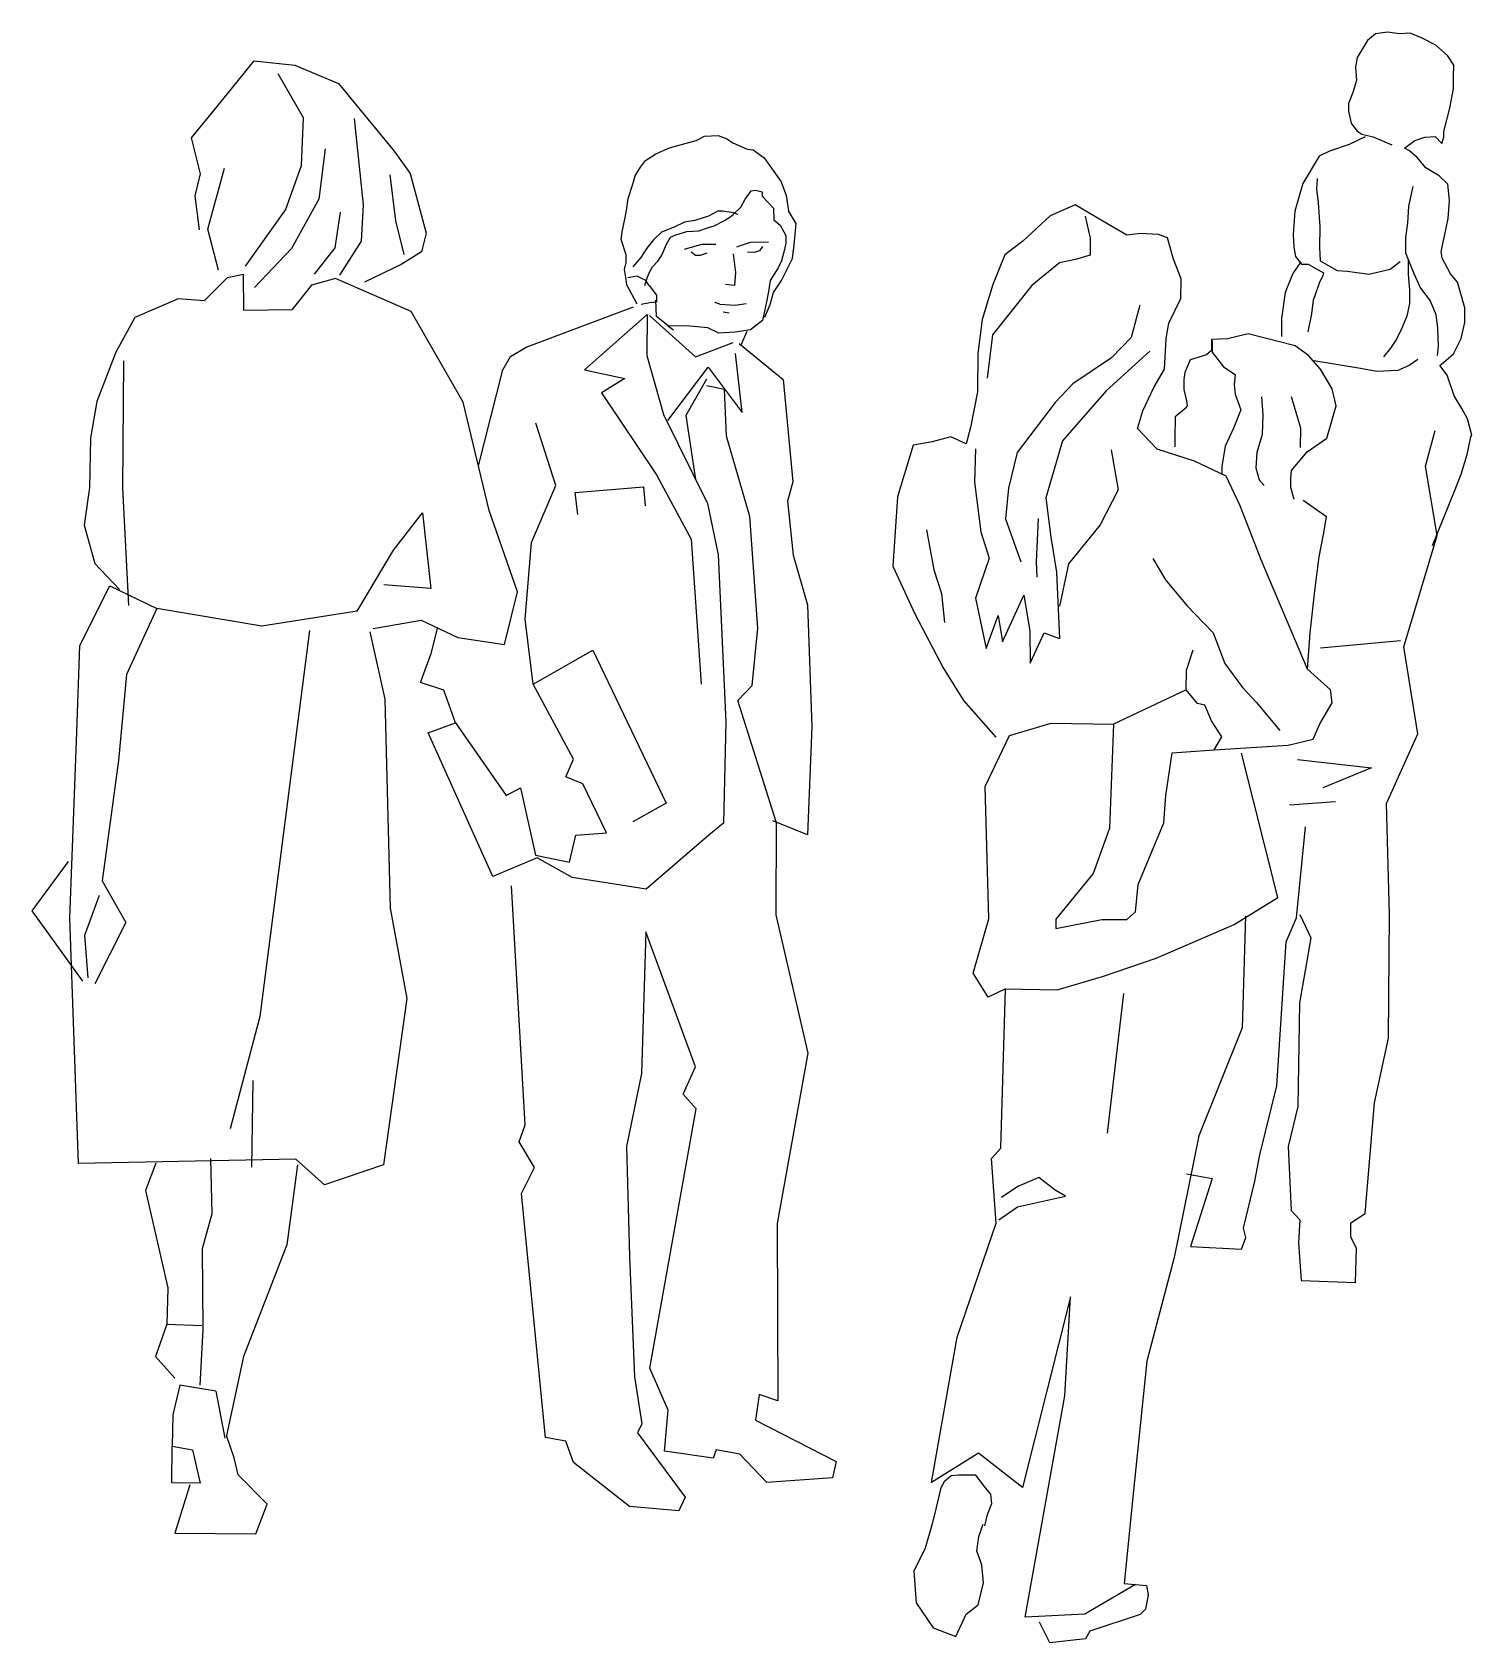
# Model space of a CAD drawing. Extents: x 897 to 1079, y 1284 to 1382.
# Drawn here: x 897.5 to 962.6, y 1309.6 to 1382.5 of the extents above; entities that cross this region are included whole.
import ezdxf

# ---------------------------------------------------------------- set-up
doc = ezdxf.new("R2010")
doc.units = 0
doc.header["$LTSCALE"] = 48
doc.header["$MEASUREMENT"] = 0
doc.layers.get('0').update_dxf_attribs({"linetype": 'CONTINUOUS'})

msp = doc.modelspace()

# ---------------------------------------------------------------- linework, layer by layer
for p, q in [((957.88, 1382.102), (957.412, 1381.334)), ((958.234, 1382.409), (957.88, 1382.102)), ((958.774, 1382.482), (958.234, 1382.409)), ((959.313, 1382.402), (958.774, 1382.482)), ((959.809, 1382.443), (959.313, 1382.402)), ((960.348, 1382.208), (959.809, 1382.443)), ((960.962, 1381.896), (960.348, 1382.208)), ((957.412, 1381.334), (957.332, 1380.916)), ((961.499, 1381.43), (960.962, 1381.896)), ((961.772, 1380.998), (961.499, 1381.43)), ((905.849, 1379.116), (907.514, 1381.187)), ((907.514, 1381.187), (909.363, 1380.988)), ((908.59, 1380.608), (909.734, 1378.629)), ((909.363, 1380.988), (911.33, 1380.161)), ((957.332, 1380.916), (957.373, 1380.299)), ((961.768, 1380.459), (961.772, 1380.998)), ((911.33, 1380.161), (913.855, 1377.105)), ((957.373, 1380.299), (957.215, 1379.761)), ((961.605, 1379.039), (961.765, 1379.919)), ((961.765, 1379.919), (961.768, 1380.459)), ((957.013, 1379.255), (957.011, 1378.914)), ((957.215, 1379.761), (957.013, 1379.255)), ((904.683, 1377.703), (905.849, 1379.116)), ((909.734, 1378.629), (909.643, 1376.438)), ((912.047, 1378.581), (912.452, 1374.679)), ((957.011, 1378.914), (957.129, 1378.373)), ((961.323, 1377.994), (961.605, 1379.039)), ((905.092, 1376.081), (904.683, 1377.703)), ((927.505, 1377.591), (927.892, 1377.787)), ((927.892, 1377.787), (928.509, 1377.816)), ((928.509, 1377.816), (928.894, 1377.66)), ((957.775, 1377.752), (957.046, 1377.404)), ((957.129, 1378.373), (957.391, 1378.019)), ((957.391, 1378.019), (957.621, 1377.863)), ((957.621, 1377.863), (958.127, 1377.75)), ((958.127, 1377.75), (958.973, 1377.392)), ((960.01, 1377.584), (960.474, 1377.735)), ((960.474, 1377.735), (960.936, 1377.765)), ((960.936, 1377.765), (961.243, 1377.455)), ((961.243, 1377.455), (961.322, 1377.73)), ((961.322, 1377.73), (961.323, 1377.994)), ((910.727, 1377.202), (910.449, 1374.923)), ((913.855, 1377.105), (914.576, 1376.098)), ((925.219, 1376.681), (925.684, 1376.986)), ((925.684, 1376.986), (926.303, 1377.257)), ((926.303, 1377.257), (926.843, 1377.408)), ((926.843, 1377.408), (927.505, 1377.591)), ((928.894, 1377.66), (929.168, 1377.471)), ((929.168, 1377.471), (929.816, 1377.191)), ((929.816, 1377.191), (930.091, 1377.156)), ((930.091, 1377.156), (930.584, 1376.801)), ((956.152, 1377.102), (955.688, 1376.873)), ((957.046, 1377.404), (956.152, 1377.102)), ((959.545, 1377.234), (960.01, 1377.584)), ((959.776, 1377.123), (959.545, 1377.234)), ((960.126, 1376.812), (959.776, 1377.123)), ((905.428, 1373.567), (906.173, 1376.338)), ((909.643, 1376.438), (908.937, 1374.47)), ((924.753, 1375.99), (924.986, 1376.374)), ((924.986, 1376.374), (925.219, 1376.681)), ((930.584, 1376.801), (931.349, 1375.716)), ((955.688, 1376.873), (954.953, 1375.644)), ((960.509, 1376.347), (960.126, 1376.812)), ((961.123, 1375.991), (960.509, 1376.347)), ((904.854, 1375.08), (905.092, 1376.081)), ((913.65, 1376.027), (913.912, 1373.943)), ((914.576, 1376.098), (915.296, 1373.395)), ((924.438, 1374.956), (924.64, 1375.605)), ((924.64, 1375.605), (924.753, 1375.99)), ((931.349, 1375.716), (931.576, 1375.098)), ((954.953, 1375.644), (954.592, 1374.38)), ((955.604, 1375.871), (955.568, 1375.376)), ((959.92, 1375.503), (959.727, 1374.612)), ((961.506, 1375.603), (961.123, 1375.991)), ((961.579, 1374.875), (961.506, 1375.603)), ((905.043, 1373.537), (904.854, 1375.08)), ((910.449, 1374.923), (909.201, 1372.695)), ((924.357, 1374.417), (924.438, 1374.956)), ((929.535, 1374.571), (929.724, 1374.923)), ((929.724, 1374.923), (930.002, 1375.306)), ((930.002, 1375.306), (930.19, 1375.338)), ((930.19, 1375.338), (930.498, 1375.259)), ((930.498, 1375.259), (930.496, 1375.072)), ((930.496, 1375.072), (931, 1374.529)), ((931.576, 1375.098), (931.693, 1374.404)), ((955.568, 1375.376), (955.641, 1374.759)), ((961.53, 1374.061), (961.579, 1374.875)), ((908.937, 1374.47), (907.114, 1371.904)), ((911.403, 1374.345), (911.162, 1372.727)), ((912.452, 1374.679), (912.364, 1373.028)), ((924.278, 1374.032), (924.357, 1374.417)), ((928.067, 1374.162), (927.449, 1373.968)), ((928.487, 1374.391), (928.067, 1374.162)), ((928.719, 1374.389), (928.487, 1374.391)), ((929.181, 1374.309), (928.719, 1374.389)), ((928.793, 1373.959), (929.025, 1374.112)), ((929.025, 1374.112), (929.18, 1374.232)), ((929.18, 1374.232), (929.535, 1374.571)), ((929.412, 1374.231), (929.181, 1374.309)), ((931, 1374.529), (931.029, 1373.989)), ((932.031, 1373.829), (931.693, 1374.404)), ((943.521, 1374.175), (942.28, 1373.026)), ((944.648, 1374.674), (943.521, 1374.175)), ((945.91, 1373.928), (944.648, 1374.674)), ((945.107, 1374.165), (945.332, 1373.161)), ((954.592, 1374.38), (954.509, 1373.334)), ((955.641, 1374.759), (955.711, 1373.679)), ((959.727, 1374.612), (959.678, 1373.841)), ((961.371, 1373.335), (961.53, 1374.061)), ((905.912, 1371.714), (905.428, 1373.567)), ((913.912, 1373.943), (914.288, 1372.432)), ((915.296, 1373.395), (915.093, 1372.548)), ((924.117, 1373.108), (924.164, 1373.449)), ((924.164, 1373.449), (924.278, 1374.032)), ((925.937, 1373.438), (925.582, 1373.098)), ((926.511, 1373.665), (925.937, 1373.438)), ((926.354, 1373.204), (926.586, 1373.323)), ((926.975, 1373.894), (926.511, 1373.665)), ((926.586, 1373.323), (927.094, 1373.474)), ((927.449, 1373.968), (926.975, 1373.894)), ((927.094, 1373.474), (927.634, 1373.504)), ((927.634, 1373.504), (928.064, 1373.655)), ((928.064, 1373.655), (928.329, 1373.731)), ((928.329, 1373.731), (928.793, 1373.959)), ((931.029, 1373.989), (931.303, 1373.756)), ((931.303, 1373.756), (931.565, 1373.292)), ((931.947, 1372.86), (932.031, 1373.829)), ((946.985, 1373.304), (945.91, 1373.928)), ((947.603, 1373.378), (946.985, 1373.304)), ((948.418, 1373.339), (947.603, 1373.378)), ((948.835, 1373.183), (948.418, 1373.339)), ((954.509, 1373.334), (954.549, 1372.761)), ((955.711, 1373.679), (955.706, 1372.754)), ((959.678, 1373.841), (959.597, 1373.192)), ((961.212, 1372.565), (961.371, 1373.335)), ((909.201, 1372.695), (907.526, 1370.933)), ((911.162, 1372.727), (910.229, 1371.532)), ((912.364, 1373.028), (911.385, 1371.492)), ((924.344, 1372.412), (924.117, 1373.108)), ((925.272, 1372.715), (925.004, 1372.287)), ((925.582, 1373.098), (925.272, 1372.715)), ((925.963, 1372.402), (926.165, 1372.896)), ((926.165, 1372.896), (926.354, 1373.204)), ((927.751, 1372.886), (926.967, 1372.66)), ((928.214, 1372.883), (927.751, 1372.886)), ((928.401, 1372.882), (928.214, 1372.883)), ((929.343, 1372.781), (929.521, 1372.838)), ((929.521, 1372.838), (929.962, 1372.978)), ((929.962, 1372.978), (930.777, 1372.995)), ((930.375, 1372.589), (930.154, 1372.519)), ((930.507, 1372.793), (930.375, 1372.589)), ((931.483, 1372.598), (931.37, 1372.137)), ((931.562, 1372.939), (931.483, 1372.598)), ((931.565, 1373.292), (931.562, 1372.939)), ((931.866, 1372.244), (931.947, 1372.86)), ((942.28, 1373.026), (941.472, 1372.414)), ((945.332, 1373.161), (945.327, 1372.39)), ((949.104, 1372.212), (948.835, 1373.183)), ((954.549, 1372.761), (954.624, 1372.331)), ((955.706, 1372.754), (955.735, 1372.137)), ((959.597, 1373.192), (959.592, 1372.498)), ((914.164, 1371.97), (912.507, 1371.176)), ((915.093, 1372.548), (914.164, 1371.97)), ((924.263, 1371.752), (924.342, 1372.06)), ((924.342, 1372.06), (924.344, 1372.412)), ((925.004, 1372.287), (924.649, 1371.871)), ((925.386, 1371.591), (925.542, 1371.865)), ((925.542, 1371.865), (925.774, 1372.128)), ((925.774, 1372.128), (925.963, 1372.402)), ((927.286, 1372.548), (927.472, 1372.393)), ((927.472, 1372.393), (927.704, 1372.391)), ((927.704, 1372.391), (928.013, 1372.499)), ((929.18, 1372.459), (929.296, 1371.61)), ((930.154, 1372.519), (929.827, 1372.531)), ((931.37, 1372.137), (931.214, 1371.829)), ((931.364, 1371.244), (931.677, 1371.859)), ((931.677, 1371.859), (931.866, 1372.244)), ((941.472, 1372.414), (940.924, 1371.074)), ((943.937, 1372.057), (942.697, 1371.019)), ((944.665, 1372.207), (943.937, 1372.057)), ((945.327, 1372.39), (944.665, 1372.207)), ((949.44, 1371.328), (949.104, 1372.212)), ((954.853, 1372.098), (954.497, 1371.561)), ((954.624, 1372.331), (954.886, 1371.988)), ((954.886, 1371.988), (955.194, 1371.986)), ((955.194, 1371.986), (955.886, 1371.596)), ((955.735, 1372.137), (956.503, 1371.702)), ((958.894, 1371.764), (959.358, 1372.114)), ((959.592, 1372.498), (959.972, 1371.57)), ((959.711, 1372.189), (959.707, 1371.528)), ((961.254, 1372.256), (961.212, 1372.565)), ((961.635, 1371.56), (961.254, 1372.256)), ((906.296, 1371.37), (905.254, 1370.33)), ((907.034, 1371.519), (906.296, 1371.37)), ((907.057, 1369.9), (907.034, 1371.519)), ((911.197, 1371.339), (910.116, 1371.037)), ((914.613, 1369.852), (911.197, 1371.339)), ((924.337, 1371.289), (924.263, 1371.752)), ((924.38, 1371.057), (924.337, 1371.289)), ((924.845, 1371.44), (924.415, 1371.365)), ((925.229, 1371.25), (924.845, 1371.44)), ((925.184, 1371.019), (925.262, 1371.283)), ((925.382, 1371.018), (925.229, 1371.25)), ((925.262, 1371.283), (925.386, 1371.591)), ((929.296, 1371.61), (929.248, 1371.026)), ((930.858, 1371.248), (930.778, 1370.752)), ((931.214, 1371.829), (930.858, 1371.248)), ((931.009, 1370.707), (931.364, 1371.244)), ((949.435, 1370.436), (949.44, 1371.328)), ((954.497, 1371.561), (954.151, 1370.715)), ((955.695, 1371.135), (955.493, 1370.552)), ((955.852, 1371.475), (955.695, 1371.135)), ((955.886, 1371.596), (955.852, 1371.475)), ((956.503, 1371.702), (956.965, 1371.666)), ((956.965, 1371.666), (957.934, 1371.539)), ((957.934, 1371.539), (958.894, 1371.764)), ((959.707, 1371.528), (959.78, 1370.833)), ((959.972, 1371.57), (960.276, 1370.907)), ((961.941, 1371.172), (961.635, 1371.56)), ((962.275, 1370.013), (961.941, 1371.172)), ((904.087, 1370.415), (902.121, 1369.579)), ((905.254, 1370.33), (904.087, 1370.415)), ((910.116, 1371.037), (909.216, 1369.92)), ((924.837, 1370.173), (924.38, 1371.057)), ((925.382, 1371.018), (925.721, 1370.586)), ((925.721, 1370.586), (925.719, 1370.278)), ((929.248, 1371.026), (928.83, 1371.073)), ((930.778, 1370.752), (930.697, 1370.29)), ((930.851, 1370.168), (931.009, 1370.707)), ((940.924, 1371.074), (940.452, 1369.491)), ((942.697, 1371.019), (940.91, 1368.794)), ((948.888, 1369.327), (949.435, 1370.436)), ((954.151, 1370.715), (953.989, 1369.526)), ((955.493, 1370.552), (955.415, 1370.365)), ((959.78, 1370.833), (959.776, 1370.217)), ((960.276, 1370.907), (960.702, 1370.332)), ((909.216, 1369.92), (907.057, 1369.9)), ((916.977, 1365.751), (914.613, 1369.852)), ((919.813, 1368.233), (924.682, 1370.053)), ((925.297, 1369.708), (922.461, 1367.214)), ((925.41, 1370.247), (925.024, 1370.172)), ((925.297, 1369.708), (925.285, 1367.857)), ((925.406, 1369.663), (927.487, 1367.799)), ((925.719, 1370.278), (925.41, 1370.247)), ((925.715, 1369.628), (925.686, 1370.355)), ((928.582, 1370.183), (928.351, 1370.261)), ((928.582, 1370.183), (929.276, 1370.134)), ((928.734, 1369.829), (928.998, 1369.794)), ((929.276, 1370.134), (929.772, 1370.208)), ((930.697, 1370.29), (930.505, 1369.443)), ((930.616, 1369.597), (930.851, 1370.168)), ((947.582, 1370.139), (947.187, 1368.677)), ((955.334, 1369.749), (955.175, 1368.935)), ((955.415, 1370.365), (955.334, 1369.749)), ((959.776, 1370.217), (959.651, 1369.645)), ((960.702, 1370.332), (960.962, 1369.713)), ((960.962, 1369.713), (961.036, 1369.096)), ((962.271, 1369.353), (962.275, 1370.013)), ((902.121, 1369.579), (901.263, 1368.009)), ((926.238, 1369.195), (925.715, 1369.628)), ((926.482, 1369.006), (926.215, 1369.195)), ((927.221, 1369.189), (926.215, 1369.195)), ((928.035, 1369.107), (927.221, 1369.189)), ((928.53, 1368.872), (928.035, 1369.107)), ((929.962, 1369.017), (929.268, 1368.911)), ((929.808, 1368.941), (929.529, 1368.326)), ((930.505, 1369.443), (929.962, 1369.017)), ((940.452, 1369.491), (940.244, 1367.95)), ((948.773, 1368.634), (948.888, 1369.327)), ((953.989, 1369.526), (953.984, 1368.711)), ((959.416, 1369.062), (959.182, 1368.601)), ((959.651, 1369.645), (959.416, 1369.062)), ((961.036, 1369.096), (961.075, 1368.281)), ((962.112, 1368.627), (962.271, 1369.353)), ((919.116, 1367.819), (919.813, 1368.233)), ((927.487, 1367.799), (929.188, 1368.449)), ((929.268, 1368.911), (928.53, 1368.872)), ((929.452, 1368.404), (931.446, 1366.772)), ((940.91, 1368.794), (940.666, 1366.835)), ((947.187, 1368.677), (946.3, 1367.757)), ((948.687, 1367.247), (948.773, 1368.634)), ((950.822, 1368.577), (950.819, 1368.081)), ((951.549, 1368.616), (950.822, 1368.577)), ((950.855, 1368.544), (950.851, 1368.004)), ((952.476, 1368.842), (951.549, 1368.616)), ((954.598, 1368.289), (952.476, 1368.842)), ((955.212, 1367.855), (954.598, 1368.289)), ((959.182, 1368.601), (958.915, 1368.184)), ((961.075, 1368.281), (961.028, 1367.862)), ((961.766, 1367.935), (962.112, 1368.627)), ((901.263, 1368.009), (900.4, 1365.779)), ((901.602, 1367.622), (901.565, 1361.872)), ((918.76, 1367.205), (919.116, 1367.819)), ((925.285, 1367.857), (926.039, 1365.187)), ((929.586, 1365.286), (929.295, 1367.942)), ((940.244, 1367.95), (940.233, 1366.221)), ((946.3, 1367.757), (944.553, 1366.579)), ((948.032, 1368.055), (946.06, 1366.261)), ((949.847, 1367.658), (949.69, 1367.273)), ((950.586, 1367.884), (949.847, 1367.658)), ((950.819, 1368.081), (950.586, 1367.884)), ((950.851, 1368.004), (951.354, 1367.34)), ((955.748, 1367.235), (955.212, 1367.855)), ((957.554, 1367.268), (955.442, 1367.622)), ((958.915, 1368.184), (958.604, 1367.801)), ((960.145, 1367.67), (959.758, 1367.408)), ((961.146, 1367.399), (961.412, 1367.629)), ((961.412, 1367.629), (961.766, 1367.935)), ((917.664, 1362.87), (918.76, 1367.205)), ((922.461, 1367.214), (924.276, 1366.817)), ((924.276, 1366.817), (923.225, 1366.174)), ((926.225, 1364.921), (928.057, 1367.333)), ((927.977, 1366.794), (927.041, 1365.148)), ((928.057, 1367.333), (929.586, 1365.286)), ((931.446, 1366.772), (931.88, 1362.143)), ((948.22, 1366.434), (948.687, 1367.247)), ((949.566, 1366.778), (949.563, 1366.316)), ((949.612, 1367.087), (949.566, 1366.778)), ((949.69, 1367.273), (949.612, 1367.087)), ((951.354, 1367.34), (951.891, 1366.995)), ((951.891, 1366.995), (951.844, 1366.533)), ((956.282, 1366.35), (955.748, 1367.235)), ((958.292, 1367.142), (957.554, 1367.268)), ((959.25, 1367.18), (958.292, 1367.142)), ((959.758, 1367.408), (959.25, 1367.18)), ((961.485, 1366.967), (961.146, 1367.399)), ((961.146, 1367.399), (961.146, 1367.399)), ((961.787, 1366.04), (961.485, 1366.967)), ((923.225, 1366.174), (925.713, 1362.457)), ((928.789, 1366.326), (927.975, 1366.485)), ((928.886, 1364.211), (928.789, 1366.326)), ((940.233, 1366.221), (939.914, 1364.603)), ((944.553, 1366.579), (943.743, 1365.736)), ((946.06, 1366.261), (944.074, 1363.993)), ((947.706, 1365.358), (948.22, 1366.434)), ((949.563, 1366.316), (949.681, 1365.808)), ((951.844, 1366.533), (951.885, 1366.103)), ((951.885, 1366.103), (952.145, 1365.407)), ((956.464, 1365.578), (956.282, 1366.35)), ((962.136, 1365.465), (961.787, 1366.04)), ((900.4, 1365.779), (900.114, 1364.117)), ((918.147, 1360.842), (916.977, 1365.751)), ((943.743, 1365.736), (942.033, 1363.467)), ((947.47, 1364.556), (947.706, 1365.358)), ((949.634, 1365.467), (949.402, 1365.27)), ((949.723, 1365.577), (949.634, 1365.467)), ((949.681, 1365.808), (949.723, 1365.577)), ((952.145, 1365.407), (951.832, 1364.605)), ((953.074, 1365.985), (953.146, 1365.17)), ((954.429, 1366.01), (954.839, 1364.586)), ((956.037, 1364.116), (956.464, 1365.578)), ((962.398, 1365.001), (962.136, 1365.465)), ((921.161, 1361.979), (920.254, 1364.805)), ((926.039, 1365.187), (928.018, 1361.165)), ((927.041, 1365.148), (927.485, 1362.248)), ((939.914, 1364.603), (939.722, 1363.867)), ((949.168, 1364.93), (949.164, 1364.27)), ((949.169, 1365.085), (949.168, 1364.93)), ((949.402, 1365.27), (949.169, 1365.085)), ((951.832, 1364.605), (951.441, 1363.76)), ((953.146, 1365.17), (953.108, 1364.289)), ((954.839, 1364.586), (954.833, 1363.694)), ((962.591, 1364.262), (962.398, 1365.001)), ((900.114, 1364.117), (900.067, 1361.881)), ((929.942, 1360.569), (928.886, 1364.211)), ((938.181, 1363.954), (937.331, 1363.805)), ((939.03, 1364.179), (938.181, 1363.954)), ((939.722, 1363.867), (939.03, 1364.179)), ((944.074, 1363.993), (943.33, 1361.421)), ((948.356, 1363.625), (947.47, 1364.556)), ((949.164, 1364.27), (949.161, 1363.73)), ((953.108, 1364.289), (952.871, 1363.475)), ((955.14, 1363.505), (956.037, 1364.116)), ((960.501, 1362.854), (960.929, 1364.471)), ((962.387, 1363.382), (962.547, 1364.185)), ((962.547, 1364.185), (962.591, 1364.262)), ((937.331, 1363.805), (936.623, 1361.463)), ((940.139, 1363.633), (940.097, 1362.135)), ((942.033, 1363.467), (941.637, 1361.85)), ((946.274, 1363.594), (946.604, 1361.785)), ((950.049, 1363.074), (948.356, 1363.625)), ((951.441, 1363.76), (951.281, 1362.835)), ((952.871, 1363.475), (952.823, 1362.781)), ((954.441, 1362.661), (955.14, 1363.505)), ((962.117, 1362.491), (962.387, 1363.382)), ((925.713, 1362.457), (927.281, 1359.55)), ((951.477, 1362.404), (950.049, 1363.074)), ((951.281, 1362.835), (951.279, 1362.527)), ((952.118, 1361.057), (951.477, 1362.404)), ((952.823, 1362.781), (952.974, 1362.241)), ((954.406, 1362.309), (954.441, 1362.661)), ((961.02, 1359.723), (960.501, 1362.854)), ((961.804, 1361.722), (962.117, 1362.491)), ((900.067, 1361.881), (899.825, 1360.187)), ((901.565, 1361.872), (901.84, 1356.55)), ((920.065, 1359.398), (921.161, 1361.979)), ((922.04, 1361.665), (925.126, 1361.921)), ((922.155, 1360.662), (922.04, 1361.665)), ((925.126, 1361.921), (925.198, 1361.062)), ((931.88, 1362.143), (931.643, 1361.263)), ((940.097, 1362.135), (940.391, 1359.886)), ((941.637, 1361.85), (941.507, 1360.463)), ((946.604, 1361.785), (945.79, 1360.204)), ((952.974, 1362.241), (953.203, 1361.975)), ((954.403, 1361.89), (954.406, 1362.309)), ((954.554, 1361.35), (954.403, 1361.89)), ((960.819, 1359.261), (961.804, 1361.722)), ((928.018, 1361.165), (928.51, 1358.849)), ((931.643, 1361.263), (931.903, 1358.827)), ((936.623, 1361.463), (936.405, 1358.336)), ((943.33, 1361.421), (943.55, 1359.635)), ((953.072, 1358.616), (952.118, 1361.057)), ((956.014, 1360.558), (954.972, 1361.303)), ((913.818, 1359.052), (915.139, 1360.74)), ((915.139, 1360.74), (915.503, 1357.312)), ((919.434, 1357.166), (918.147, 1360.842)), ((930.296, 1355.522), (929.942, 1360.569)), ((941.507, 1360.463), (942.189, 1358.531)), ((942.972, 1360.487), (942.883, 1358.527)), ((945.79, 1360.204), (944.347, 1358.44)), ((955.888, 1359.755), (956.014, 1360.558)), ((899.825, 1360.187), (900.31, 1358.443)), ((927.281, 1359.55), (927.735, 1352.994)), ((937.924, 1359.979), (938.254, 1358.17)), ((940.391, 1359.886), (940.769, 1358.694)), ((943.55, 1359.635), (943.805, 1358.058)), ((955.694, 1358.754), (955.888, 1359.755)), ((959.524, 1354.676), (961.02, 1359.723)), ((912.181, 1356.286), (913.818, 1359.052)), ((919.768, 1355.93), (920.065, 1359.398)), ((928.51, 1358.849), (928.848, 1351.29)), ((931.903, 1358.827), (932.538, 1356.587)), ((955.486, 1357.213), (955.694, 1358.754)), ((900.31, 1358.443), (901.426, 1357.28)), ((936.405, 1358.336), (937.393, 1356.171)), ((938.254, 1358.17), (938.6, 1357.089)), ((940.769, 1358.694), (940.14, 1356.881)), ((942.883, 1358.527), (942.922, 1357.832)), ((943.805, 1358.058), (943.94, 1355.05)), ((944.347, 1358.44), (943.949, 1356.515)), ((948.171, 1358.68), (948.737, 1357.718)), ((955.155, 1353.669), (953.072, 1358.616)), ((899.637, 1354.747), (900.997, 1357.437)), ((900.997, 1357.437), (903.117, 1356.421)), ((915.503, 1357.312), (913.378, 1357.48)), ((948.737, 1357.718), (949.699, 1356.556)), ((918.836, 1354.779), (919.434, 1357.166)), ((932.538, 1356.587), (932.735, 1351.068)), ((938.6, 1357.089), (938.746, 1355.777)), ((940.14, 1356.881), (940.622, 1354.609)), ((941.362, 1354.912), (942.333, 1357.021)), ((942.333, 1357.021), (942.598, 1355.4)), ((949.699, 1356.556), (950.892, 1355.315)), ((955.287, 1355.32), (955.486, 1357.213)), ((903.117, 1356.421), (901.743, 1353.423)), ((907.859, 1355.62), (903.117, 1356.421)), ((912.181, 1356.286), (907.859, 1355.62)), ((912.903, 1355.511), (915.064, 1355.883)), ((915.064, 1355.883), (916.723, 1355.101)), ((920.135, 1352.998), (919.768, 1355.93)), ((937.393, 1356.171), (938.689, 1353.729)), ((940.622, 1354.609), (941.171, 1356.103)), ((941.171, 1356.103), (941.362, 1354.912)), ((910.017, 1355.419), (907.781, 1337.964)), ((912.748, 1355.358), (913.423, 1352.313)), ((915.518, 1354.382), (915.804, 1355.515)), ((916.723, 1355.101), (918.836, 1354.779)), ((930.048, 1352.935), (930.296, 1355.522)), ((942.598, 1355.4), (942.622, 1353.935)), ((942.622, 1353.935), (943.248, 1355.319)), ((943.248, 1355.319), (943.94, 1355.05)), ((950.892, 1355.315), (951.423, 1353.923)), ((955.155, 1353.669), (955.287, 1355.32)), ((899.491, 1350.815), (899.637, 1354.747)), ((915.047, 1353.074), (915.518, 1354.382)), ((920.135, 1352.998), (922.843, 1354.523)), ((922.843, 1354.523), (926.159, 1347.607)), ((949.681, 1353.626), (949.995, 1354.549)), ((959.371, 1354.953), (955.745, 1354.623)), ((960.149, 1350.74), (959.524, 1354.676)), ((938.689, 1353.729), (939.605, 1352.258)), ((951.423, 1353.923), (952.22, 1352.839)), ((956.196, 1352.737), (955.155, 1353.669)), ((901.743, 1353.423), (901.377, 1349.537)), ((916.091, 1352.715), (915.047, 1353.074)), ((921.964, 1349.594), (920.135, 1352.998)), ((929.394, 1352.245), (930.048, 1352.935)), ((949.675, 1352.734), (949.681, 1353.626)), ((913.423, 1352.313), (913.671, 1342.861)), ((916.621, 1351.247), (916.091, 1352.715)), ((931.132, 1346.76), (929.394, 1352.245)), ((939.605, 1352.258), (941.059, 1350.596)), ((949.675, 1352.734), (946.383, 1351.18)), ((950.178, 1352.114), (949.675, 1352.734)), ((952.22, 1352.839), (952.833, 1352.174)), ((956.269, 1352.152), (956.196, 1352.737)), ((950.519, 1352.035), (950.178, 1352.114)), ((950.823, 1351.339), (950.519, 1352.035)), ((952.833, 1352.174), (953.904, 1350.901)), ((955.724, 1351.198), (956.269, 1352.152)), ((899.173, 1342.413), (899.491, 1350.815)), ((915.385, 1350.792), (916.621, 1351.247)), ((918.307, 1344.297), (915.385, 1350.792)), ((916.621, 1351.247), (918.914, 1347.961)), ((928.848, 1351.29), (928.742, 1346.698)), ((932.735, 1351.068), (932.55, 1346.178)), ((941.676, 1350.67), (943.574, 1351.23)), ((943.574, 1351.23), (946.383, 1351.18)), ((946.383, 1351.18), (946.199, 1346.477)), ((951.281, 1350.609), (950.823, 1351.339)), ((955.411, 1350.506), (955.724, 1351.198)), ((958.741, 1347.588), (960.149, 1350.74)), ((940.582, 1348.363), (941.676, 1350.67)), ((949.04, 1349.885), (950.936, 1350.027)), ((950.936, 1350.027), (951.281, 1350.609)), ((950.936, 1350.027), (954.286, 1350.237)), ((954.286, 1350.237), (955.411, 1350.506)), ((901.377, 1349.537), (900.649, 1344.1)), ((921.618, 1348.792), (921.964, 1349.594)), ((948.753, 1347.959), (949.04, 1349.885)), ((953.823, 1343.345), (952.168, 1349.865)), ((954.711, 1349.585), (958.057, 1349.211)), ((922.387, 1348.479), (921.618, 1348.792)), ((958.057, 1349.211), (955.859, 1348.3)), ((918.914, 1347.961), (919.566, 1348.298)), ((919.566, 1348.298), (920.24, 1345.254)), ((923.452, 1346.269), (922.387, 1348.479)), ((940.743, 1342.381), (940.582, 1348.363)), ((948.668, 1346.726), (948.753, 1347.959)), ((926.159, 1347.607), (924.645, 1346.768)), ((954.346, 1347.538), (956.428, 1347.679)), ((958.863, 1342.575), (958.741, 1347.588)), ((928.742, 1346.698), (928.078, 1346.162)), ((932.55, 1346.178), (930.979, 1346.805)), ((931.132, 1346.76), (931.106, 1342.564)), ((946.199, 1346.477), (945.459, 1344.433)), ((947.494, 1343.925), (948.668, 1346.726)), ((954.666, 1342.414), (955.077, 1346.531)), ((921.78, 1344.936), (922.064, 1346.167)), ((922.064, 1346.167), (923.452, 1346.269)), ((928.078, 1346.162), (925.242, 1343.713)), ((897.479, 1342.732), (899.12, 1344.976)), ((920.317, 1345.132), (918.307, 1344.297)), ((920.24, 1345.254), (921.78, 1344.936)), ((921.897, 1344.241), (920.317, 1345.132)), ((925.242, 1343.713), (921.897, 1344.241)), ((945.459, 1344.433), (943.783, 1342.362)), ((899.862, 1341.638), (900.523, 1343.451)), ((900.649, 1344.1), (901.716, 1342.21)), ((919.778, 1333.063), (919.152, 1343.873)), ((947.376, 1342.692), (947.494, 1343.925)), ((899.772, 1339.556), (897.479, 1342.732)), ((913.671, 1342.861), (914.417, 1338.77)), ((951.844, 1342.124), (953.823, 1343.345)), ((899.565, 1331.308), (899.173, 1342.413)), ((901.716, 1342.21), (900.311, 1339.443)), ((931.106, 1342.564), (932.564, 1336.298)), ((940.033, 1339.919), (940.743, 1342.381)), ((943.783, 1342.362), (943.78, 1341.944)), ((943.78, 1341.944), (945.864, 1342.349)), ((945.864, 1342.349), (946.988, 1342.342)), ((946.988, 1342.342), (947.376, 1342.692)), ((948.321, 1340.604), (951.844, 1342.124)), ((952.353, 1342.506), (952.2, 1337.451)), ((954.196, 1341.338), (954.666, 1342.414)), ((954.821, 1342.568), (955.31, 1341.518)), ((958.828, 1336.98), (958.863, 1342.575)), ((900.004, 1339.709), (899.862, 1341.638)), ((925.23, 1341.786), (925.035, 1335.387)), ((927.472, 1335.68), (925.23, 1341.786)), ((953.769, 1334.82), (954.196, 1341.338)), ((955.31, 1341.518), (954.795, 1338.558)), ((945.892, 1339.771), (948.321, 1340.604)), ((940.72, 1338.835), (940.033, 1339.919)), ((941.494, 1339.215), (940.72, 1338.835)), ((941.294, 1332.002), (941.494, 1339.215)), ((941.494, 1339.215), (943.84, 1339.168)), ((943.84, 1339.168), (945.892, 1339.771)), ((914.417, 1338.77), (913.367, 1331.253)), ((946.836, 1338.995), (946.093, 1332.679)), ((954.795, 1338.558), (954.722, 1333.889)), ((907.781, 1337.964), (906.438, 1332.883)), ((952.2, 1337.451), (950.241, 1332.562)), ((958.193, 1334.054), (958.828, 1336.98)), ((932.564, 1336.298), (931.172, 1328.596)), ((926.924, 1334.45), (927.472, 1335.68)), ((907.454, 1335.069), (907.396, 1331.137)), ((925.035, 1335.387), (924.365, 1332.076)), ((953.012, 1331.697), (953.769, 1334.82)), ((927.504, 1333.785), (926.924, 1334.45)), ((957.775, 1329.045), (958.193, 1334.054)), ((925.414, 1322.046), (927.504, 1333.785)), ((954.722, 1333.889), (954.292, 1332.074)), ((919.508, 1332.294), (919.778, 1333.063)), ((950.241, 1332.562), (949.127, 1327.062)), ((920.195, 1331.133), (919.508, 1332.294)), ((924.365, 1332.076), (924.487, 1327.097)), ((940.861, 1331.542), (941.294, 1332.002)), ((954.292, 1332.074), (954.428, 1329.187)), ((909.403, 1331.51), (899.565, 1331.308)), ((903.068, 1331.318), (902.598, 1330.088)), ((905.548, 1331.534), (905.609, 1329.033)), ((909.478, 1331.245), (908.993, 1327.624)), ((910.706, 1330.345), (909.403, 1331.51)), ((913.367, 1331.253), (910.706, 1330.345)), ((919.604, 1329.947), (920.195, 1331.133)), ((941.074, 1328.611), (940.861, 1331.542)), ((952.773, 1330.508), (953.012, 1331.697)), ((943.015, 1330.68), (942.054, 1330.268)), ((943.749, 1330.103), (943.015, 1330.68)), ((949.691, 1330.836), (950.846, 1330.631)), ((950.846, 1330.631), (949.868, 1327.553)), ((952.264, 1328.386), (952.773, 1330.508)), ((902.598, 1330.088), (903.616, 1325.686)), ((920.691, 1318.915), (919.604, 1329.947)), ((942.054, 1330.268), (941.313, 1329.766)), ((941.313, 1329.766), (941.313, 1329.766)), ((942.048, 1329.343), (944.21, 1329.825)), ((944.21, 1329.825), (943.749, 1330.103)), ((905.609, 1329.033), (905.17, 1327.45)), ((941.196, 1328.764), (942.048, 1329.343)), ((954.428, 1329.187), (954.811, 1328.755)), ((957.123, 1328.63), (957.775, 1329.045)), ((931.172, 1328.596), (931.198, 1320.577)), ((939.312, 1323.456), (941.074, 1328.611)), ((952.371, 1327.967), (952.264, 1328.386)), ((954.811, 1328.755), (954.76, 1327.72)), ((957.119, 1327.97), (957.123, 1328.63)), ((905.17, 1327.45), (905.191, 1323.793)), ((908.993, 1327.624), (907.033, 1322.581)), ((949.868, 1327.553), (952.181, 1327.428)), ((952.181, 1327.428), (952.371, 1327.967)), ((954.76, 1327.72), (954.87, 1326.023)), ((957.38, 1327.472), (957.119, 1327.97)), ((957.337, 1325.93), (957.38, 1327.472)), ((924.487, 1327.097), (924.717, 1321.665)), ((949.127, 1327.062), (947.897, 1322.366)), ((954.87, 1326.023), (957.337, 1325.93)), ((903.616, 1325.686), (903.562, 1324.035)), ((944.446, 1325.274), (942.276, 1316.652)), ((944.186, 1320.804), (944.446, 1325.274)), ((903.562, 1324.035), (903.057, 1322.573)), ((903.562, 1324.035), (905.148, 1323.981)), ((905.191, 1323.793), (905.053, 1321.282)), ((938.147, 1316.877), (939.312, 1323.456)), ((903.057, 1322.573), (903.932, 1321.598)), ((907.033, 1322.581), (906.273, 1319.006)), ((947.897, 1322.366), (947.287, 1316.51)), ((924.717, 1321.665), (925.056, 1319.537)), ((926.25, 1320.146), (925.414, 1322.046)), ((904.161, 1321.288), (903.844, 1319.946)), ((905.79, 1321.013), (904.161, 1321.288)), ((905.79, 1321.013), (906.195, 1318.885)), ((930.352, 1320.858), (930.19, 1319.703)), ((931.198, 1320.577), (930.352, 1320.858)), ((926.084, 1318.297), (926.25, 1320.146)), ((942.393, 1310.792), (944.186, 1320.804)), ((903.844, 1319.946), (903.802, 1318.515)), ((925.056, 1319.537), (924.855, 1319.119)), ((930.19, 1319.703), (933.835, 1317.829)), ((906.619, 1318.001), (906.273, 1319.006)), ((921.615, 1318.754), (920.691, 1318.915)), ((921.961, 1317.783), (921.615, 1318.754)), ((924.855, 1319.119), (927.007, 1316.209)), ((903.792, 1316.863), (903.802, 1318.515)), ((903.802, 1318.515), (904.727, 1318.355)), ((904.727, 1318.355), (905.07, 1316.854)), ((906.801, 1317.229), (906.619, 1318.001)), ((928.285, 1317.974), (926.084, 1318.297)), ((928.408, 1318.359), (928.285, 1317.974)), ((929.487, 1318.165), (928.408, 1318.359)), ((930.712, 1316.879), (929.487, 1318.165)), ((940.281, 1318.207), (938.147, 1316.877)), ((942.276, 1316.652), (940.281, 1318.207)), ((908.104, 1315.899), (906.801, 1317.229)), ((924.493, 1315.795), (921.961, 1317.783)), ((933.835, 1317.829), (933.676, 1317.092)), ((939.383, 1317.21), (939.041, 1317.179)), ((940.154, 1317.205), (939.383, 1317.21)), ((905.07, 1316.854), (903.792, 1316.863)), ((904.606, 1316.78), (903.932, 1314.582)), ((933.676, 1317.092), (930.712, 1316.879)), ((938.575, 1316.643), (938.371, 1315.752)), ((938.731, 1316.906), (938.575, 1316.643)), ((939.041, 1317.179), (938.731, 1316.906)), ((940.536, 1316.707), (940.154, 1317.205)), ((940.842, 1316.353), (940.536, 1316.707)), ((947.287, 1316.51), (946.875, 1312.305)), ((907.599, 1314.558), (908.104, 1315.899)), ((926.728, 1315.594), (924.493, 1315.795)), ((927.007, 1316.209), (926.728, 1315.594)), ((938.371, 1315.752), (938.179, 1315.015)), ((940.682, 1315.429), (940.884, 1315.923)), ((940.884, 1315.923), (940.842, 1316.353)), ((940.569, 1314.923), (940.682, 1315.429)), ((903.932, 1314.582), (907.599, 1314.558)), ((938.179, 1315.015), (937.864, 1313.904)), ((940.209, 1313.768), (940.291, 1314.429)), ((940.291, 1314.429), (940.492, 1315)), ((937.864, 1313.904), (937.351, 1312.861)), ((940.437, 1313.15), (940.209, 1313.768)), ((937.351, 1312.861), (937.463, 1311.44)), ((940.509, 1312.346), (940.437, 1313.15)), ((940.271, 1311.345), (940.509, 1312.346)), ((947.376, 1312.264), (945.093, 1310.929)), ((946.875, 1312.305), (947.877, 1312.222)), ((947.877, 1312.222), (947.951, 1311.792)), ((937.463, 1311.44), (938.227, 1310.311)), ((947.951, 1311.792), (947.826, 1311.143)), ((939.26, 1309.919), (939.729, 1310.919)), ((939.729, 1310.919), (940.271, 1311.345)), ((945.093, 1310.929), (942.393, 1310.792)), ((947.593, 1310.913), (945.319, 1310.156)), ((947.826, 1311.143), (947.593, 1310.913)), ((938.227, 1310.311), (939.26, 1309.919)), ((943.499, 1309.628), (943.042, 1310.556)), ((945.319, 1310.156), (945.119, 1309.805)), ((945.119, 1309.805), (943.499, 1309.628))]:
    msp.add_line(p, q)

doc.saveas('drawing.dxf')
